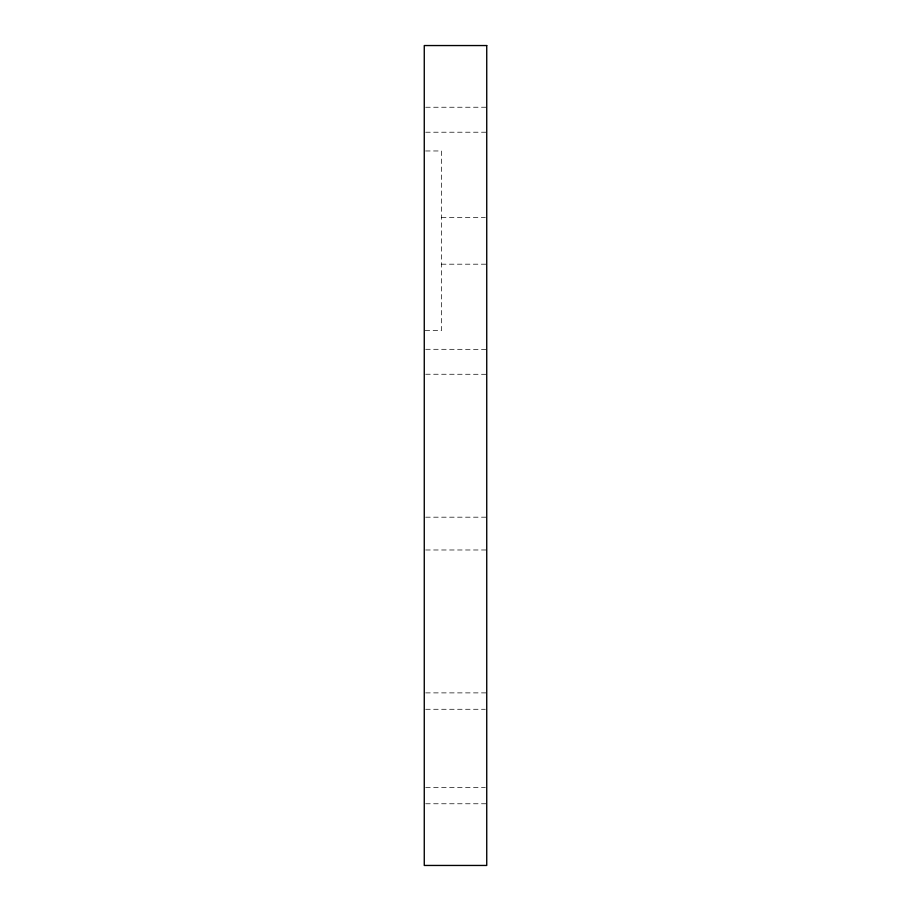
<?xml version="1.0" encoding="UTF-8"?>
<svg xmlns="http://www.w3.org/2000/svg" width="911" height="911" viewBox="0 0 911 911"><rect width="100%" height="100%" fill="white"/><g stroke="black" fill="none" stroke-linecap="round" stroke-linejoin="round"><path stroke-width="0.68" stroke-dasharray="4.55 3.42" d="M425.688 107.247L486.736 107.236M425.688 132.22L486.736 132.22M425.585 150.964L441.448 150.964L441.448 330.568L424.264 330.568M441.448 217.342L485.324 217.342M441.448 264.19L486.736 264.19M425.688 349.3L486.736 349.357M425.688 374.239L486.736 374.296M425.688 517.186L486.736 517.186M425.688 549.982L486.736 549.982M425.688 692.884L486.736 692.884M425.688 709.282L485.312 709.282M425.688 787.366L485.312 787.366M425.688 803.764L486.736 803.764"/><path stroke-width="1.37" d="M486.736 45.55L424.264 45.55L424.264 865.45L486.736 865.45L486.736 45.55"/></g></svg>
